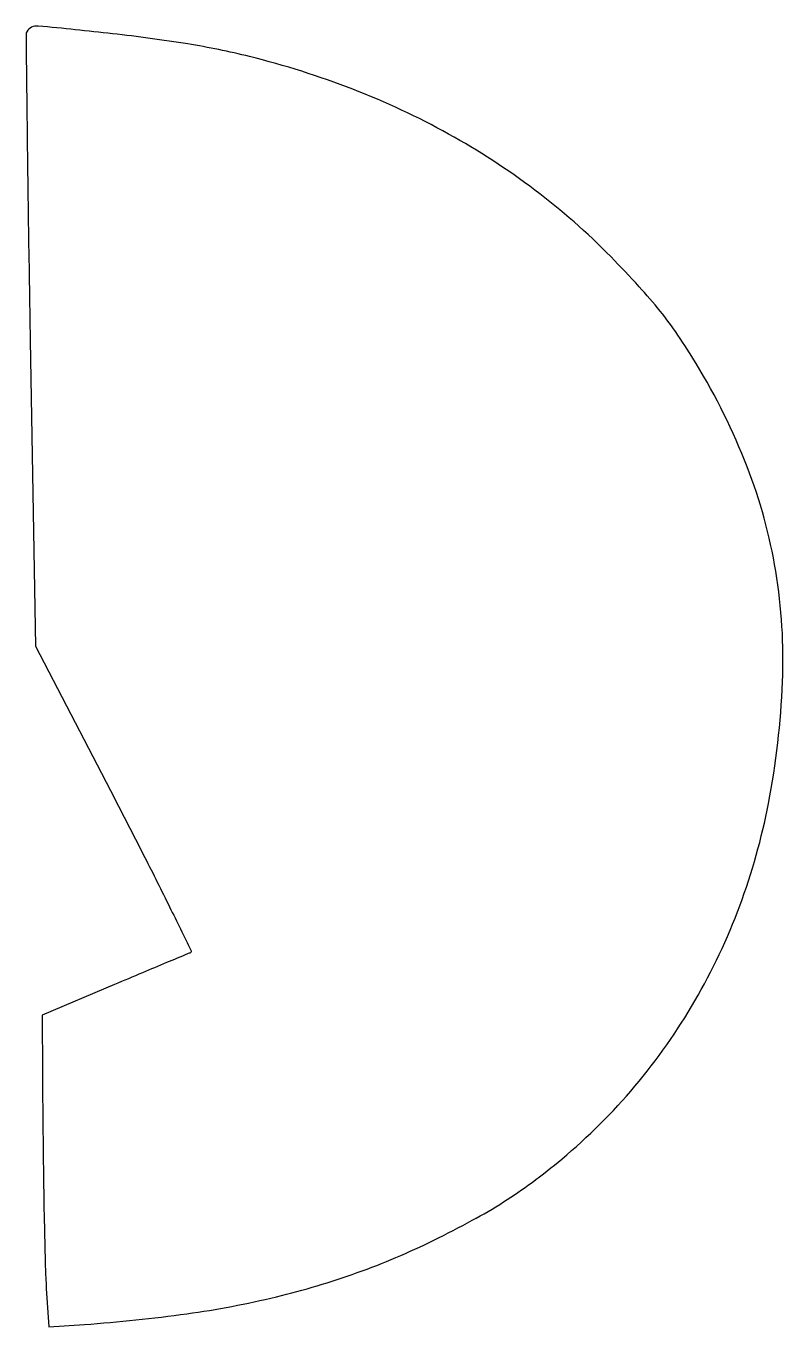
# Model space of a CAD drawing. Extents: x 0 to 194, y 0 to 332.
import ezdxf

# ---------------------------------------------------------------- set-up
doc = ezdxf.new("R2010")
doc.units = 0

msp = doc.modelspace()

# ---------------------------------------------------------------- linework, layer by layer
msp.add_lwpolyline([(0.653432, 330.248258, 0.142107), (0.468819, 329.584435, 0.000066), (0.724078, 306.805352, 0.000943), (1.05928, 281.458105, 0.000573), (1.546349, 251.498258), (2.903867, 173.5), (23.113286, 134.553784, -0.002056), (30.797317, 119.595546, -0.003442), (37.118478, 106.950163, -0.000481), (42.605071, 95.755526, -0.445102), (42.411353, 95.274439, 0.011519), (41.716624, 95.002193, 0.000096), (36.343412, 92.751251, 0.000342), (30.177811, 90.162017, 0.00022), (23.034304, 87.152661), (4.568607, 79.364012), (4.801343, 49.432006, 0.001633), (4.93584, 37.250544, 0.001773), (5.147411, 25.400432, 0.001665), (5.398497, 15.24826, 0.008672), (5.652626, 9.654569), (6.271174, -0.190861), (15.385587, 0.449221, 0.017041), (41.521391, 3.182211, 0.024561), (64.360139, 7.51254, 0.026829), (85.003833, 13.675963, 0.028273), (104.5, 21.925997, 0.010036), (114.351025, 27.015987, 0.017094), (122.341065, 31.710082, 0.018309), (129.59999, 36.697233, 0.013964), (137.17886, 42.658738, 0.044337), (155.841244, 61.233923, 0.043118), (171.131218, 82.974092, 0.042655), (182.604338, 107.249893, 0.041425), (189.926618, 133.357507, 0.03764), (193.524714, 164.400413, 0.050798), (191.792272, 192.5983, 0.052293), (184.497601, 219.228902, 0.043459), (171.486163, 245.57574, 0.013024), (166.800861, 252.859351, 0.019172), (162.282368, 258.978945, 0.01721), (156.954652, 265.192834, 0.008117), (149.677548, 272.858258, 0.03733), (130.34326, 289.83363, 0.035068), (108.306442, 304.139263, 0.034155), (83.90033, 315.55181, 0.031479), (57.5, 323.897536, 0.020908), (41.738754, 327.116022, 0.012092), (22.567019, 329.728623, 0.004491), (3.533232, 331.682105, 0.284989)], format="xyb", close=True)

doc.saveas('drawing.dxf')
